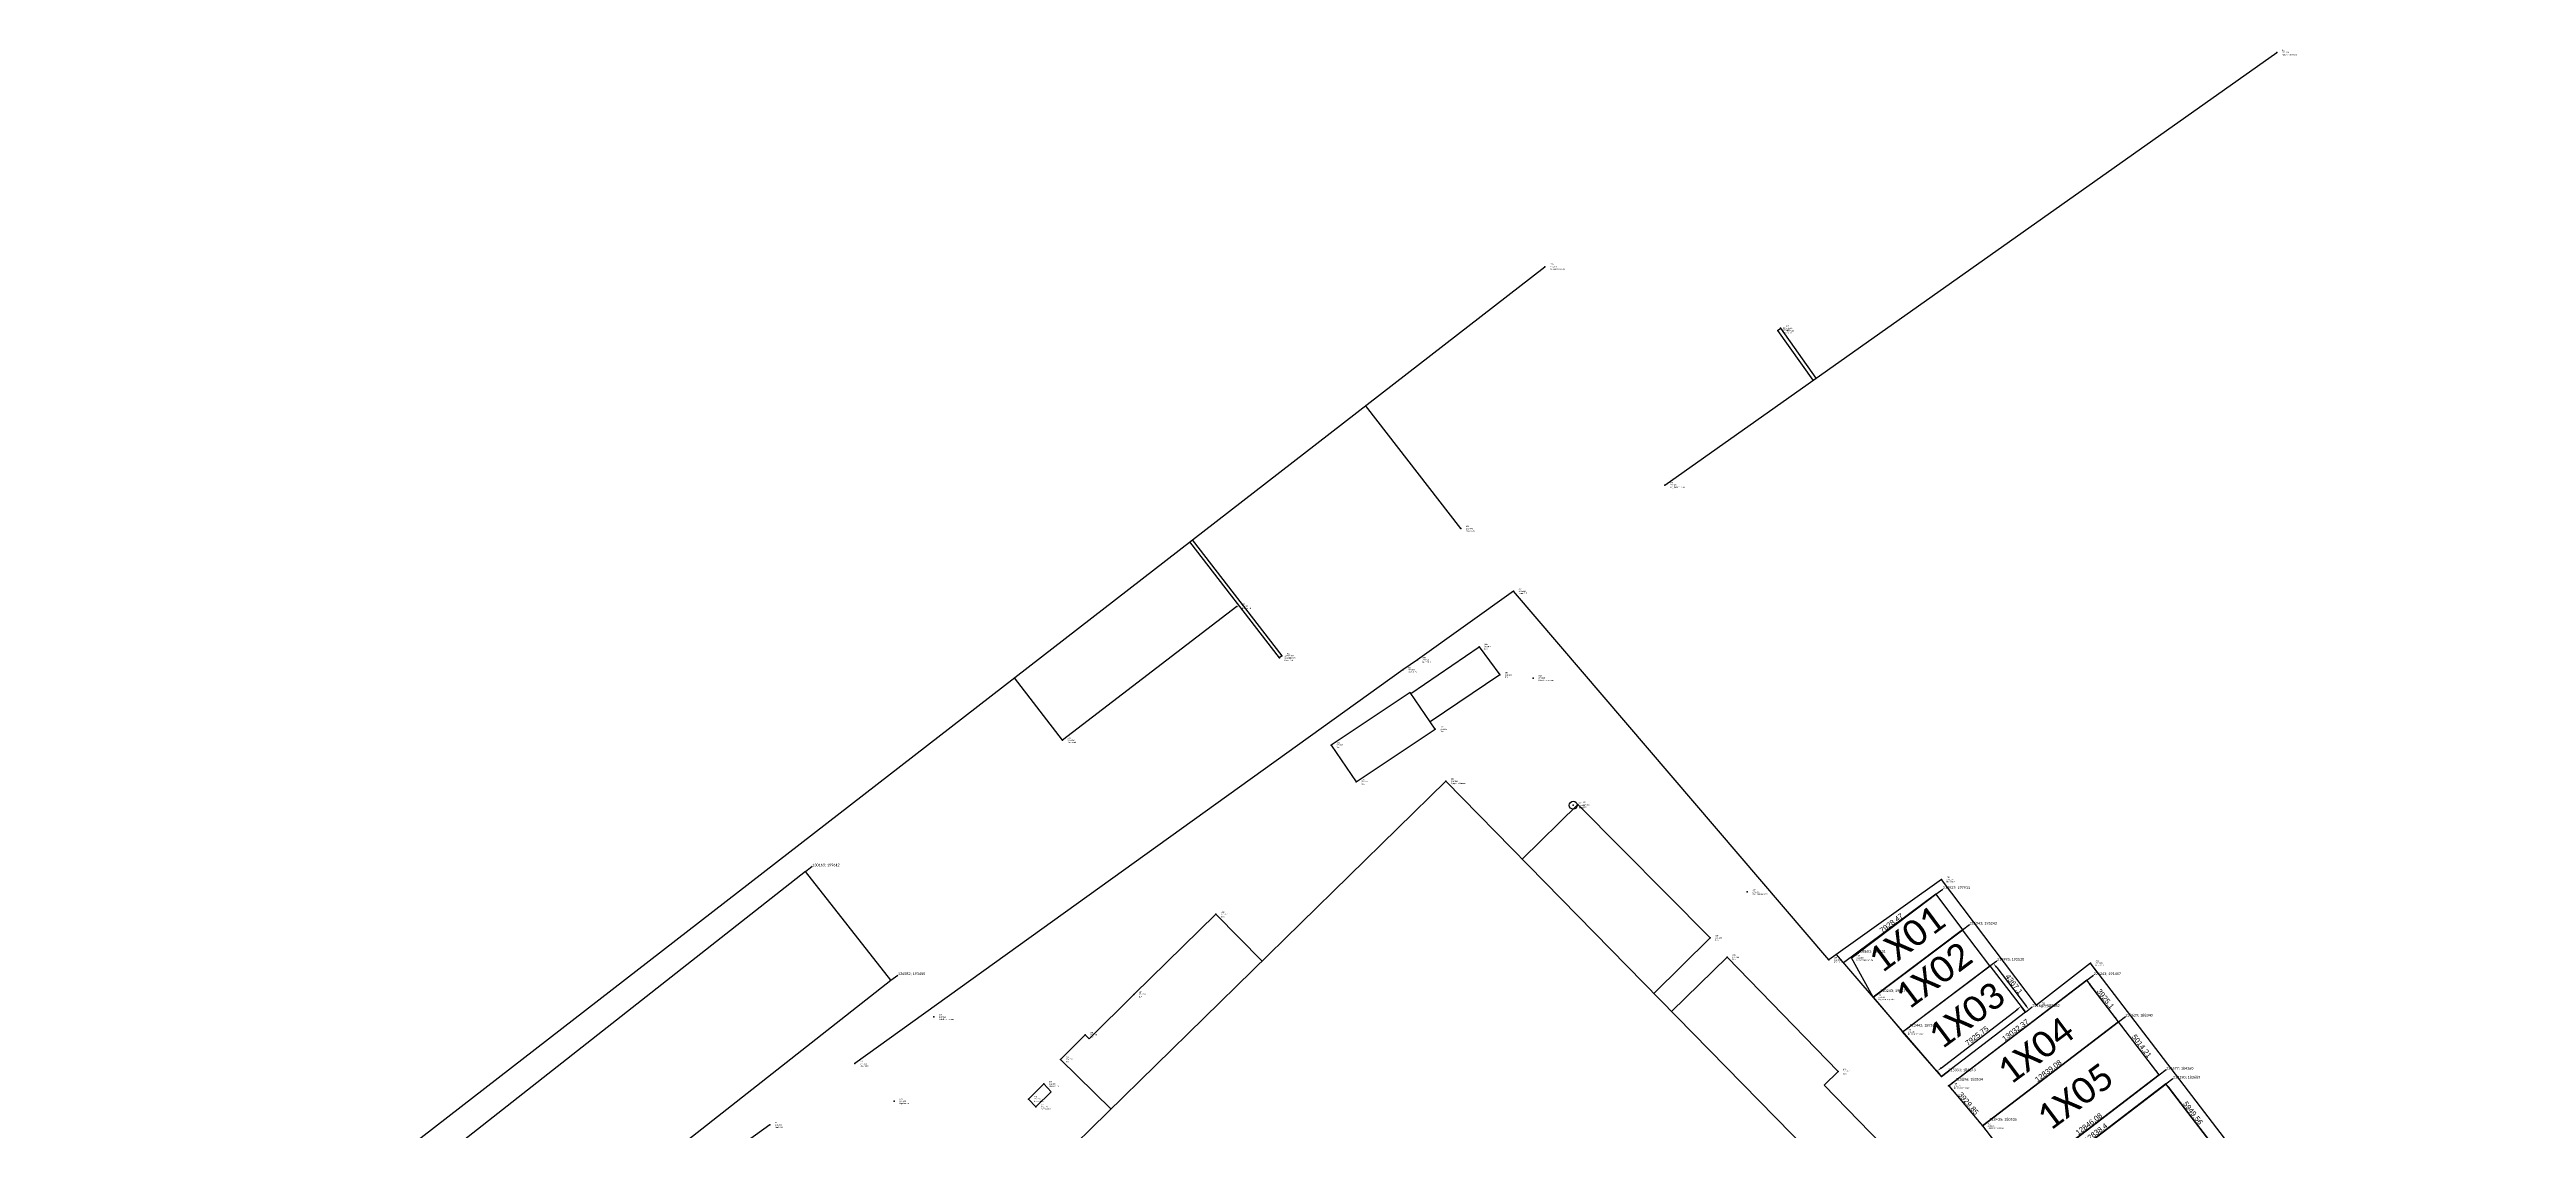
# Model space of a CAD drawing. Header units: millimetres. Extents: x 0 to 390805, y -63322 to 261273.
# Drawn here: x 73487 to 259220, y 180187 to 261273 of the extents above; entities that cross this region are included whole.
import ezdxf
from ezdxf.enums import TextEntityAlignment as Align

# ---------------------------------------------------------------- set-up
doc = ezdxf.new("R2010")
doc.units = ezdxf.units.MM
for name, color, linetype in [('pntdesc', 1, 'Continuous'), ('pntelev', 2, 'Continuous'), ('pntno', 3, 'Continuous'), ('WF Denominazione aree GPS', 7, 'Continuous')]:
    doc.layers.add(name, color=color, linetype=linetype)
doc.layers.add('WF ingombro stive 2', color=1, linetype='Continuous', lineweight=30)
doc.styles.add('PDF Calibri', font='calibri.ttf')
doc.styles.get("Standard").update_dxf_attribs({"font": 'arial.ttf'})
doc.dimstyles.new('ISO-25', dxfattribs={"dimtxt": 400, "dimasz": 400, "dimexe": 1.25, "dimexo": 0.625, "dimtad": 1, "dimtxsty": 'Standard', "dimcen": 2.5, "dimadec": 0, "dimazin": 0, "dimtfac": 1, "dimtmove": 0, "dimatfit": 3, "dimfxl": 1, "dimarcsym": 0})

# ---------------------------------------------------------------- blocks, each defined once
blk = doc.blocks.new('*U431')
blk.add_line((0, 0), (0.52, 0.39))
blk.add_point((0, 0))
at = {"style": 'PDF Calibri'}
blk.add_attdef('COORDINATES', (0.52, 0.39), '', height=0.2, dxfattribs=at)
blk = doc.blocks.new('*U432')
blk.add_line((0, 0), (0.52, 0.39))
blk.add_point((0, 0))
at = {"style": 'PDF Calibri'}
blk.add_attdef('COORDINATES', (0.52, 0.39), '', height=0.2, dxfattribs=at)
blk = doc.blocks.new('*U433')
blk.add_line((0, 0), (0.52, 0.39))
blk.add_point((0, 0))
at = {"style": 'PDF Calibri'}
blk.add_attdef('COORDINATES', (0.52, 0.39), '', height=0.2, dxfattribs=at)
blk = doc.blocks.new('*U434')
blk.add_line((0, 0), (0.52, 0.39))
blk.add_point((0, 0))
at = {"style": 'PDF Calibri'}
blk.add_attdef('COORDINATES', (0.52, 0.39), '', height=0.2, dxfattribs=at)
blk = doc.blocks.new('*U435')
blk.add_line((0, 0), (0.52, 0.39))
blk.add_point((0, 0))
at = {"style": 'PDF Calibri'}
blk.add_attdef('COORDINATES', (0.52, 0.39), '', height=0.2, dxfattribs=at)
blk = doc.blocks.new('*U436')
blk.add_line((0, 0), (0.52, 0.39))
blk.add_point((0, 0))
at = {"style": 'PDF Calibri'}
blk.add_attdef('COORDINATES', (0.52, 0.39), '', height=0.2, dxfattribs=at)
blk = doc.blocks.new('*U437')
blk.add_line((0, 0), (0.52, 0.39))
blk.add_point((0, 0))
at = {"style": 'PDF Calibri'}
blk.add_attdef('COORDINATES', (0.52, 0.39), '', height=0.2, dxfattribs=at)
blk = doc.blocks.new('*U438')
blk.add_line((0, 0), (0.52, 0.39))
blk.add_point((0, 0))
at = {"style": 'PDF Calibri'}
blk.add_attdef('COORDINATES', (0.52, 0.39), '', height=0.2, dxfattribs=at)
blk = doc.blocks.new('*U439')
blk.add_line((0, 0), (0.52, 0.39))
blk.add_point((0, 0))
at = {"style": 'PDF Calibri'}
blk.add_attdef('COORDINATES', (0.52, 0.39), '', height=0.2, dxfattribs=at)
blk = doc.blocks.new('*U440')
blk.add_line((0, 0), (0.52, 0.39))
blk.add_point((0, 0))
at = {"style": 'PDF Calibri'}
blk.add_attdef('COORDINATES', (0.52, 0.39), '', height=0.2, dxfattribs=at)
blk = doc.blocks.new('*U441')
blk.add_line((0, 0), (0.52, 0.39))
blk.add_point((0, 0))
at = {"style": 'PDF Calibri'}
blk.add_attdef('COORDINATES', (0.52, 0.39), '', height=0.2, dxfattribs=at)
blk = doc.blocks.new('*U442')
blk.add_line((0, 0), (0.52, 0.39))
blk.add_point((0, 0))
at = {"style": 'PDF Calibri'}
blk.add_attdef('COORDINATES', (0.52, 0.39), '', height=0.2, dxfattribs=at)
blk = doc.blocks.new('*U460')
blk.add_line((0, 0), (0.52, 0.39))
blk.add_point((0, 0))
at = {"style": 'PDF Calibri'}
blk.add_attdef('COORDINATES', (0.52, 0.39), '', height=0.2, dxfattribs=at)
blk = doc.blocks.new('*U463')
blk.add_line((0, 0), (0.52, 0.39))
blk.add_point((0, 0))
at = {"style": 'PDF Calibri'}
blk.add_attdef('COORDINATES', (0.52, 0.39), '', height=0.2, dxfattribs=at)
blk = doc.blocks.new('rilievo')
for points, elevation in [([(2260.34, 1810.84), (2247.27, 1800.8), (2243.66, 1805.48)], 273.79), ([(2273.38, 1804.3), (2278.52, 1807.81), (2280.06, 1805.7), (2274.85, 1802.17)], 273.94), ([(2248.96, 1778.7), (2247.13, 1776.85), (2250.91, 1773.12)], 274.1)]:
    blk.add_lwpolyline(points, dxfattribs=dict(elevation=elevation))
at = {"elevation": 274.17}
blk.add_lwpolyline([(2245.28, 1773.3), (2244.73, 1773.88), (2245.87, 1775.02), (2246.43, 1774.43)], close=True, dxfattribs=at)
for points in [[(2292.43, 1819.94, 273.48), (2338.33, 1852.39, 273.29)], [(2197.4, 1769.63, 275.47), (2283.45, 1836.32, 273.92)], [(2303.55, 1827.81, 273.43), (2300.91, 1831.54, 273.57), (2301.12, 1831.7, 273.57), (2303.76, 1827.96, 273.43)], [(2277.14, 1816.67, 273.7), (2270, 1825.9, 274.16)], [(2257, 1815.82, 274.39), (2263.72, 1807.13, 273.79), (2263.54, 1806.97, 273.8), (2256.81, 1815.67, 274.4)], [(2171.31, 1732.63, 273.95), (2196.53, 1701.92, 273.07), (2251.66, 1656.9, 272.22), (2267.23, 1655.95, 272.35), (2297.47, 1679.17, 274.64), (2321.98, 1697.99, 274.1), (2364.31, 1731.88, 274.12), (2324.35, 1784.08, 274.2), (2320.3, 1780.92, 274.2), (2313.18, 1790.35, 274.13), (2304.73, 1784.32, 274.33), (2281.09, 1811.97, 273.68), (2273.88, 1806.83, 273.64), (2272.79, 1806.08, 273.67), (2231.71, 1776.54, 274.8)], [(2281.74, 1791.87, 274.13), (2285.92, 1795.97, 274.26), (2295.84, 1785.97, 274.43), (2291.6, 1781.81, 274.13)], [(2306.43, 1784.47, 274.09), (2312.75, 1789.25, 274.13)], [(2252.61, 1781.73, 274.03), (2258.78, 1787.74, 274.14), (2262.23, 1784.22, 274.13)], [(2308.07, 1781.52, 274.07), (2314.77, 1786.58, 274.15)], [(2311.39, 1761.63, 274.13), (2314.47, 1764.64, 274.11), (2311.32, 1767.79, 274.17), (2304.38, 1774.93, 274.24), (2305.43, 1775.96, 274.07), (2297.1, 1784.52, 274.16), (2292.94, 1780.45, 274.13)], [(2310.27, 1778.92, 274.05), (2316.82, 1783.87, 274.16)], [(2252.61, 1781.73, 274.03), (2249.27, 1778.39, 274.1)], [(2313.72, 1774.87, 274.07), (2324.07, 1782.79, 274.19)], [(2316.26, 1771.87, 274.1), (2326.46, 1779.68, 274.19)], [(2248.96, 1778.7, 274.1), (2249.27, 1778.39, 274.1)], [(2329.5, 1775.7, 274.18), (2318.34, 1767.15, 274.01), (2318.79, 1766.43, 274.04), (2330.02, 1775.03, 274.18)], [(2225.33, 1771.94, 274.85), (2178.18, 1737.97, 274)]]:
    blk.add_polyline3d(points)
for points in [[(2267.42, 1800.43, 273.99), (2269.3, 1797.68, 274.06), (2275.22, 1801.62, 274.33), (2273.34, 1804.37, 273.96)], [(2340.29, 1732.14, 274.12), (2311.2, 1703.71, 274.02), (2247.02, 1769.31, 274.12), (2276.01, 1797.72, 274.14)]]:
    blk.add_polyline3d(points, close=True)
at = {"color": 1}
blk.add_circle((2285.57, 1795.92, 274.22), 0.3, dxfattribs=at)
for p in [(2338.33, 1852.39, 273.29), (2283.45, 1836.32, 273.92), (2300.91, 1831.54, 273.57), (2301.12, 1831.7, 273.57), (2292.43, 1819.94, 273.48), (2277.14, 1816.67, 273.7), (2281.09, 1811.97, 273.68), (2260.34, 1810.84, 273.79), (2278.52, 1807.81, 273.94), (2263.54, 1806.97, 273.8), (2263.72, 1807.13, 273.79), (2272.79, 1806.08, 273.67), (2273.88, 1806.83, 273.64), (2280.06, 1805.7, 274.14), (2282.56, 1805.46, 274.04), (2275.22, 1801.62, 274.33), (2247.27, 1800.8, 273.85), (2267.42, 1800.43, 273.99), (2269.3, 1797.68, 274.06), (2276.01, 1797.72, 274.14), (2285.57, 1795.92, 274.22), (2285.92, 1795.97, 274.26), (2298.62, 1789.42, 274.15), (2313.18, 1790.35, 274.13), (2258.78, 1787.74, 274.14), (2295.84, 1785.97, 274.43), (2297.1, 1784.52, 274.16), (2304.73, 1784.32, 274.33), (2306.43, 1784.47, 274.09), (2324.35, 1784.08, 274.2), (2252.61, 1781.73, 274.03), (2308.07, 1781.52, 274.07), (2237.63, 1780.04, 274.55), (2320.3, 1780.92, 274.2), (2248.96, 1778.7, 274.1), (2310.27, 1778.92, 274.05), (2231.71, 1776.54, 274.8), (2247.13, 1776.85, 274.08), (2305.43, 1775.96, 274.07), (2244.73, 1773.88, 274.21), (2245.87, 1775.02, 274.21), (2313.72, 1774.87, 274.07), (2225.33, 1771.94, 274.85), (2234.64, 1773.72, 274.63), (2245.28, 1773.3, 274.17), (2316.26, 1771.87, 274.1)]:
    blk.add_point(p)
at = {"layer": 'pntdesc'}
for s, p in [('Spigolo fabbricato', (2338.72, 1852.22, 273.29)), ('Spigolo fabbricato', (2283.84, 1836.15, 273.92)), ('Muro CLS', (2301.3, 1831.37, 273.57)), ('Muro CLS', (2301.51, 1831.53, 273.57)), ('Spigolo fabbricato', (2292.81, 1819.78, 273.48)), ('Muro CLS', (2277.53, 1816.5, 273.7)), ('Muro CLS', (2281.48, 1811.81, 273.68)), ('Box carrelli', (2260.72, 1810.68, 273.79)), ('Box', (2278.9, 1807.65, 273.94)), ('Muro CLS', (2263.93, 1806.8, 273.8)), ('Muro CLS', (2264.11, 1806.96, 273.79)), ('Muro CLS', (2273.18, 1805.91, 273.67)), ('Muro CLS', (2274.27, 1806.66, 273.64)), ('Box', (2280.45, 1805.53, 274.14)), ('Palo illuminazione', (2282.95, 1805.29, 274.04)), ('Box carrelli', (2247.66, 1800.63, 273.85)), ('Box', (2267.81, 1800.26, 273.99)), ('Box', (2275.61, 1801.46, 274.33)), ('Box', (2269.69, 1797.52, 274.06)), ('Spigolo fabbricato', (2276.4, 1797.56, 274.14)), ('Idrante', (2285.96, 1795.75, 274.22)), ('Box', (2286.31, 1795.8, 274.26)), ('Palo illuminazione', (2299.01, 1789.26, 274.15)), ('Muro CLS', (2313.56, 1790.18, 274.13)), ('Box', (2259.17, 1787.57, 274.14)), ('Box', (2296.22, 1785.8, 274.43)), ('Box', (2297.49, 1784.36, 274.16)), ('Muro CLS', (2305.12, 1784.15, 274.33)), ('Baraccatura acciaio', (2306.82, 1784.3, 274.09)), ('Muro CLS', (2324.74, 1783.91, 274.2)), ('Box', (2253, 1781.57, 274.03)), ('Baraccatura acciaio', (2308.46, 1781.35, 274.07)), ('Palo illuminazione', (2238.01, 1779.87, 274.55)), ('Muro CLS', (2320.69, 1780.75, 274.2)), ('Box', (2249.35, 1778.54, 274.1)), ('Baraccatura acciaio', (2310.66, 1778.75, 274.05)), ('Muro CLS', (2232.1, 1776.37, 274.8)), ('Box', (2247.52, 1776.68, 274.08)), ('Box', (2305.81, 1775.79, 274.07)), ('Blocco CLS', (2245.12, 1773.72, 274.21)), ('Blocco CLS', (2246.26, 1774.85, 274.21)), ('Baraccatura acciaio', (2314.11, 1774.7, 274.07)), ('Riga bianca', (2235.03, 1773.56, 274.63)), ('Blocco CLS', (2245.67, 1773.13, 274.17)), ('Muro CLS', (2225.72, 1771.77, 274.85)), ('Baraccatura acciaio', (2316.65, 1771.71, 274.1))]:
    blk.add_text(s, height=0.1, dxfattribs=at).set_placement(p, align=Align.MIDDLE_LEFT)
at = {"layer": 'pntelev'}
for s, p in [('273.294', (2338.72, 1852.39, 273.29)), ('273.919', (2283.84, 1836.32, 273.92)), ('273.567', (2301.3, 1831.54, 273.57)), ('273.569', (2301.51, 1831.7, 273.57)), ('273.479', (2292.81, 1819.94, 273.48)), ('273.696', (2277.53, 1816.67, 273.7)), ('273.684', (2281.48, 1811.97, 273.68)), ('273.793', (2260.72, 1810.84, 273.79)), ('273.942', (2278.9, 1807.81, 273.94)), ('273.798', (2263.93, 1806.97, 273.8)), ('273.793', (2264.11, 1807.13, 273.79)), ('273.667', (2273.18, 1806.08, 273.67)), ('273.641', (2274.27, 1806.83, 273.64)), ('274.143', (2280.45, 1805.7, 274.14)), ('274.035', (2282.95, 1805.46, 274.04)), ('274.335', (2275.61, 1801.62, 274.33)), ('273.850', (2247.66, 1800.8, 273.85)), ('273.987', (2267.81, 1800.43, 273.99)), ('274.056', (2269.69, 1797.68, 274.06)), ('274.136', (2276.4, 1797.72, 274.14)), ('274.224', (2285.96, 1795.92, 274.22)), ('274.257', (2286.31, 1795.97, 274.26)), ('274.154', (2299.01, 1789.42, 274.15)), ('274.134', (2313.56, 1790.35, 274.13)), ('274.144', (2259.17, 1787.74, 274.14)), ('274.433', (2296.22, 1785.97, 274.43)), ('274.156', (2297.49, 1784.52, 274.16)), ('274.327', (2305.12, 1784.32, 274.33)), ('274.089', (2306.82, 1784.47, 274.09)), ('274.199', (2324.74, 1784.08, 274.2)), ('274.032', (2253, 1781.73, 274.03)), ('274.066', (2308.46, 1781.52, 274.07)), ('274.552', (2238.01, 1780.04, 274.55)), ('274.203', (2320.69, 1780.92, 274.2)), ('274.100', (2249.35, 1778.7, 274.1)), ('274.049', (2310.66, 1778.92, 274.05)), ('274.800', (2232.1, 1776.54, 274.8)), ('274.078', (2247.52, 1776.85, 274.08)), ('274.074', (2305.81, 1775.96, 274.07)), ('274.629', (2235.03, 1773.72, 274.63)), ('274.209', (2245.12, 1773.88, 274.21)), ('274.206', (2246.26, 1775.02, 274.21)), ('274.070', (2314.11, 1774.87, 274.07)), ('274.855', (2225.72, 1771.94, 274.85)), ('274.172', (2245.67, 1773.3, 274.17)), ('274.103', (2316.65, 1771.87, 274.1))]:
    blk.add_text(s, height=0.1, dxfattribs=at).set_placement(p, align=Align.MIDDLE_LEFT)
at = {"layer": 'pntno'}
for s, p in [('439', (2338.72, 1852.56, 273.29)), ('435', (2283.84, 1836.49, 273.92)), ('436', (2301.3, 1831.71, 273.57)), ('437', (2301.51, 1831.86, 273.57)), ('438', (2292.81, 1820.11, 273.48)), ('434', (2277.53, 1816.84, 273.7)), ('431', (2260.72, 1811.01, 273.79)), ('391', (2281.48, 1812.14, 273.68)), ('433', (2264.11, 1807.3, 273.79)), ('388', (2278.9, 1807.98, 273.94)), ('432', (2263.93, 1807.13, 273.8)), ('389', (2273.18, 1806.25, 273.67)), ('390', (2274.27, 1807, 273.64)), ('387', (2280.45, 1805.86, 274.14)), ('394', (2282.95, 1805.63, 274.04)), ('386', (2275.61, 1801.79, 274.33)), ('430', (2247.66, 1800.97, 273.85)), ('384', (2267.81, 1800.59, 273.99)), ('392', (2276.4, 1797.89, 274.14)), ('385', (2269.69, 1797.85, 274.06)), ('395', (2285.96, 1796.08, 274.22)), ('393', (2286.31, 1796.14, 274.26)), ('400', (2313.56, 1790.51, 274.13)), ('396', (2299.01, 1789.59, 274.15)), ('383', (2259.17, 1787.9, 274.14)), ('397', (2296.22, 1786.13, 274.43)), ('398', (2297.49, 1784.69, 274.16)), ('399', (2305.12, 1784.48, 274.33)), ('413', (2306.82, 1784.63, 274.09)), ('402', (2324.74, 1784.24, 274.2)), ('382', (2253, 1781.9, 274.03)), ('414', (2308.46, 1781.68, 274.07)), ('374', (2238.01, 1780.21, 274.55)), ('401', (2320.69, 1781.09, 274.2)), ('381', (2249.35, 1778.87, 274.1)), ('415', (2310.66, 1779.08, 274.05)), ('372', (2232.1, 1776.71, 274.8)), ('380', (2247.52, 1777.01, 274.08)), ('403', (2305.81, 1776.12, 274.07)), ('373', (2235.03, 1773.89, 274.63)), ('378', (2245.12, 1774.05, 274.21)), ('379', (2246.26, 1775.18, 274.21)), ('416', (2314.11, 1775.04, 274.07)), ('371', (2225.72, 1772.1, 274.85)), ('377', (2245.67, 1773.46, 274.17)), ('417', (2316.65, 1772.04, 274.1))]:
    blk.add_text(s, height=0.1, dxfattribs=at).set_placement(p, align=Align.MIDDLE_LEFT)
blk = doc.blocks.new('*U590')
blk.add_line((0, 0), (0.52, 0.39))
blk.add_point((0, 0))
at = {"style": 'PDF Calibri'}
blk.add_attdef('COORDINATES', (0.52, 0.39), '', height=0.2, dxfattribs=at)
blk = doc.blocks.new('*U591')
blk.add_line((0, 0), (0.52, 0.39))
blk.add_point((0, 0))
at = {"style": 'PDF Calibri'}
blk.add_attdef('COORDINATES', (0.52, 0.39), '', height=0.2, dxfattribs=at)
blk = doc.blocks.new('*D604')
at = {"color": 0, "lineweight": -2, "transparency": 16777216}
for p, q in [((208920, 193372), (214608, 197670)), ((214926, 197911), (214926, 197912)), ((208601, 193131), (208600, 193132))]:
    blk.add_line(p, q, dxfattribs=at)
at = {"color": 0, "transparency": 16777216}
for points in [[(214567, 197723), (214648, 197617), (214927, 197911)], [(208880, 193425), (208960, 193319), (208601, 193131)]]:
    blk.add_solid(points, dxfattribs=at)
at = {"layer": 'Defpoints', "color": 0, "transparency": 16777216}
for p in [(214927, 197911, 2141), (214927, 197911), (208601, 193131, 2097)]:
    blk.add_point(p, dxfattribs=at)
at = {"color": 0, "transparency": 16777216, "insert": (211619, 195713), "char_height": 400, "attachment_point": 5, "rotation": 37.07621}
blk.add_mtext('7928,47', dxfattribs=at)
blk = doc.blocks.new('*D606')
at = {"color": 0, "lineweight": -2, "transparency": 16777216}
for p, q in [((221646, 189063), (221318, 189489)), ((215357, 184896), (221002, 189244)), ((215367, 184226), (215039, 184653))]:
    blk.add_line(p, q, dxfattribs=at)
at = {"color": 0, "transparency": 16777216}
for points in [[(220961, 189297), (221043, 189191), (221319, 189488)], [(215316, 184948), (215398, 184843), (215040, 184652)]]:
    blk.add_solid(points, dxfattribs=at)
at = {"layer": 'Defpoints', "color": 0, "transparency": 16777216}
for p in [(221319, 189488), (221647, 189062, 2078), (215368, 184226, 2078)]:
    blk.add_point(p, dxfattribs=at)
at = {"color": 0, "transparency": 16777216, "insert": (218032, 187261), "char_height": 400, "attachment_point": 5, "rotation": 37.60454}
blk.add_mtext('7925,75', dxfattribs=at)
blk = doc.blocks.new('*D607')
at = {"color": 0, "lineweight": -2, "transparency": 16777216}
for p, q in [((218993, 192531), (219253, 192729)), ((219495, 192411), (221663, 189579)), ((221648, 189063), (221907, 189262))]:
    blk.add_line(p, q, dxfattribs=at)
at = {"color": 0, "transparency": 16777216}
for points in [[(219548, 192451), (219442, 192370), (219252, 192729)], [(221716, 189619), (221610, 189538), (221906, 189261)]]:
    blk.add_solid(points, dxfattribs=at)
at = {"layer": 'Defpoints', "color": 0, "transparency": 16777216}
for p in [(218993, 192530, 2075), (221647, 189063, 2078), (221906, 189261)]:
    blk.add_point(p, dxfattribs=at)
at = {"color": 0, "transparency": 16777216, "insert": (220770, 191141), "char_height": 400, "attachment_point": 5, "rotation": 307.43879}
blk.add_mtext('4367,1', dxfattribs=at)
blk = doc.blocks.new('*D609')
at = {"color": 0, "lineweight": -2, "transparency": 16777216}
for p, q in [((226244, 191456), (226244, 191456)), ((216213, 183777), (225926, 191213)), ((215896, 183533), (215896, 183533))]:
    blk.add_line(p, q, dxfattribs=at)
at = {"color": 0, "transparency": 16777216}
for points in [[(225885, 191266), (225966, 191160), (226243, 191456)], [(216173, 183830), (216254, 183724), (215896, 183534)]]:
    blk.add_solid(points, dxfattribs=at)
at = {"layer": 'Defpoints', "color": 0, "transparency": 16777216}
for p in [(226243, 191456, 2197), (226243, 191456), (215896, 183534, 2078)]:
    blk.add_point(p, dxfattribs=at)
at = {"color": 0, "transparency": 16777216, "insert": (220923, 187687), "char_height": 400, "attachment_point": 5, "rotation": 37.43879}
blk.add_mtext('13032,37', dxfattribs=at)
blk = doc.blocks.new('*D610')
at = {"color": 0, "lineweight": -2, "transparency": 16777216}
for p, q in [((215896, 183534), (215897, 183535)), ((216154, 183229), (218177, 180840)), ((218436, 180535), (218436, 180536))]:
    blk.add_line(p, q, dxfattribs=at)
at = {"color": 0, "transparency": 16777216}
for points in [[(216205, 183272), (216103, 183186), (215896, 183534)], [(218228, 180883), (218126, 180797), (218435, 180535)]]:
    blk.add_solid(points, dxfattribs=at)
at = {"layer": 'Defpoints', "color": 0, "transparency": 16777216}
for p in [(215896, 183534, 2078), (218435, 180535, 2078), (218435, 180535)]:
    blk.add_point(p, dxfattribs=at)
at = {"color": 0, "transparency": 16777216, "insert": (217349, 182190), "char_height": 400, "attachment_point": 5, "rotation": 310.25862}
blk.add_mtext('3929,85', dxfattribs=at)
blk = doc.blocks.new('*D611')
at = {"color": 0, "lineweight": -2, "transparency": 16777216}
for p, q in [((218753, 180778), (228312, 188097)), ((228629, 188341), (228629, 188341)), ((218435, 180535), (218435, 180536))]:
    blk.add_line(p, q, dxfattribs=at)
at = {"color": 0, "transparency": 16777216}
for points in [[(228271, 188150), (228353, 188044), (228630, 188340)], [(218712, 180831), (218793, 180725), (218435, 180535)]]:
    blk.add_solid(points, dxfattribs=at)
at = {"layer": 'Defpoints', "color": 0, "transparency": 16777216}
for p in [(228630, 188340, 2195), (228630, 188340), (218435, 180535, 2112)]:
    blk.add_point(p, dxfattribs=at)
at = {"color": 0, "transparency": 16777216, "insert": (223386, 184629), "char_height": 400, "attachment_point": 5, "rotation": 37.43896}
blk.add_mtext('12839,08', dxfattribs=at)
blk = doc.blocks.new('*D612')
at = {"color": 0, "lineweight": -2, "transparency": 16777216}
for p, q in [((226244, 191457), (226244, 191457)), ((228386, 188658), (226487, 191139)), ((228630, 188340), (228631, 188341))]:
    blk.add_line(p, q, dxfattribs=at)
at = {"color": 0, "transparency": 16777216}
for points in [[(226540, 191179), (226434, 191098), (226243, 191457)], [(228439, 188698), (228333, 188617), (228630, 188340)]]:
    blk.add_solid(points, dxfattribs=at)
at = {"layer": 'Defpoints', "color": 0, "transparency": 16777216}
for p in [(226243, 191457, 2078), (226243, 191457), (228630, 188340, 2078)]:
    blk.add_point(p, dxfattribs=at)
at = {"color": 0, "transparency": 16777216, "insert": (227628, 190045), "char_height": 400, "attachment_point": 5, "rotation": 307.43896}
blk.add_mtext('3925,1', dxfattribs=at)
blk = doc.blocks.new('*D613')
at = {"color": 0, "lineweight": -2, "transparency": 16777216}
for p, q in [((218435, 180535), (218434, 180534)), ((218678, 180217), (221235, 176867)), ((221477, 176549), (221477, 176549))]:
    blk.add_line(p, q, dxfattribs=at)
at = {"color": 0, "transparency": 16777216}
for points in [[(218731, 180257), (218625, 180177), (218435, 180535)], [(221288, 176908), (221182, 176827), (221478, 176549)]]:
    blk.add_solid(points, dxfattribs=at)
at = {"layer": 'Defpoints', "color": 0, "transparency": 16777216}
for p in [(218435, 180535, 2078), (221478, 176549, 2078), (221478, 176549)]:
    blk.add_point(p, dxfattribs=at)
at = {"color": 0, "transparency": 16777216, "insert": (220148, 178688), "char_height": 400, "attachment_point": 5, "rotation": 307.35935}
blk.add_mtext('5014,13', dxfattribs=at)
blk = doc.blocks.new('*D614')
at = {"color": 0, "lineweight": -2, "transparency": 16777216}
for p, q in [((228629, 188340), (228630, 188340)), ((231435, 184676), (228872, 188022)), ((231678, 184359), (231679, 184360))]:
    blk.add_line(p, q, dxfattribs=at)
at = {"color": 0, "transparency": 16777216}
for points in [[(228925, 188063), (228819, 187981), (228629, 188340)], [(231488, 184717), (231382, 184636), (231678, 184359)]]:
    blk.add_solid(points, dxfattribs=at)
at = {"layer": 'Defpoints', "color": 0, "transparency": 16777216}
for p in [(228629, 188340, 2078), (228629, 188340), (231678, 184359, 2078)]:
    blk.add_point(p, dxfattribs=at)
at = {"color": 0, "transparency": 16777216, "insert": (230345, 186496), "char_height": 400, "attachment_point": 5, "rotation": 307.44763}
blk.add_mtext('5014,21', dxfattribs=at)
blk = doc.blocks.new('*D615')
at = {"color": 0, "lineweight": -2, "transparency": 16777216}
for p, q in [((221796, 176793), (231360, 184116)), ((231677, 184359), (231677, 184360)), ((221478, 176550), (221477, 176550))]:
    blk.add_line(p, q, dxfattribs=at)
at = {"color": 0, "transparency": 16777216}
for points in [[(231320, 184169), (231401, 184063), (231678, 184359)], [(221755, 176846), (221836, 176740), (221478, 176549)]]:
    blk.add_solid(points, dxfattribs=at)
at = {"layer": 'Defpoints', "color": 0, "transparency": 16777216}
for p in [(231678, 184359, 2184), (231678, 184359), (221478, 176549, 2029)]:
    blk.add_point(p, dxfattribs=at)
at = {"color": 0, "transparency": 16777216, "insert": (226431, 180645), "char_height": 400, "attachment_point": 5, "rotation": 37.4386}
blk.add_mtext('12846,08', dxfattribs=at)
blk = doc.blocks.new('*D616')
at = {"color": 0, "lineweight": -2, "transparency": 16777216}
for p, q in [((222314, 176127), (231872, 183447)), ((232189, 183690), (232188, 183691)), ((221996, 175884), (221996, 175885))]:
    blk.add_line(p, q, dxfattribs=at)
at = {"color": 0, "transparency": 16777216}
for points in [[(231831, 183500), (231912, 183394), (232189, 183690)], [(222274, 176180), (222355, 176074), (221997, 175884)]]:
    blk.add_solid(points, dxfattribs=at)
at = {"layer": 'Defpoints', "color": 0, "transparency": 16777216}
for p in [(232189, 183690, 2057), (232189, 183690), (221997, 175884, 2057)]:
    blk.add_point(p, dxfattribs=at)
at = {"color": 0, "transparency": 16777216, "insert": (226946, 179978), "char_height": 400, "attachment_point": 5, "rotation": 37.44622}
blk.add_mtext('12838,4', dxfattribs=at)
blk = doc.blocks.new('*D617')
at = {"color": 0, "lineweight": -2, "transparency": 16777216}
for p, q in [((232189, 183691), (232189, 183692)), ((232432, 183373), (235563, 179285)), ((235806, 178968), (235807, 178968))]:
    blk.add_line(p, q, dxfattribs=at)
at = {"color": 0, "transparency": 16777216}
for points in [[(232485, 183414), (232379, 183333), (232188, 183691)], [(235616, 179325), (235510, 179244), (235806, 178967)]]:
    blk.add_solid(points, dxfattribs=at)
at = {"layer": 'Defpoints', "color": 0, "transparency": 16777216}
for p in [(232188, 183691), (235806, 178967, 2057), (235806, 178967)]:
    blk.add_point(p, dxfattribs=at)
at = {"color": 0, "transparency": 16777216, "insert": (234189, 181476), "char_height": 400, "attachment_point": 5, "rotation": 307.44622}
blk.add_mtext('5949,56', dxfattribs=at)

msp = doc.modelspace()

# ---------------------------------------------------------------- linework, layer by layer
for p, q in [((214925.614, 197909.812), (208019.69, 192760.353, -901.626)), ((215367.722, 184225.956, 2078.453), (207476.965, 193390.703, -1121.734)), ((227039.626, 192061.364, 2206.287), (226521.286, 192738.36, 2207.252)), ((212441.731, 187580.143, 2057.157), (212441.731, 187580.143, 2057.157))]:
    msp.add_line(p, q)
at = {"layer": 'WF ingombro stive 2', "elevation": 2144.248}
msp.add_lwpolyline([(75832.767, 156860.069), (82242.973, 148713.879), (136582.277, 191454.629), (130163.013, 199612.33)], close=True, dxfattribs=at)
at = {"layer": 'WF ingombro stive 2'}
for points, elevation in [([(214926.646, 197910.912), (216943.407, 195241.973), (210243.391, 190178.567), (208601.195, 193130.818), (214926.799, 197910.708)], 2141.004), ([(210243.391, 190178.567), (212441.728, 187580.14), (218992.132, 192530.734), (216943.407, 195241.973), (210243.391, 190178.567)], 2074.641), ([(215352.618, 184243.27), (212441.728, 187580.14), (218992.132, 192530.734), (221646.832, 189062.315), (215352.618, 184243.27)], 2078.453), ([(215895.704, 183533.939), (218435.328, 180534.929), (228629.577, 188340.009), (226243.45, 191456.541), (215895.704, 183533.939)], 2078.453), ([(218435.328, 180534.929), (221477.963, 176549.47), (231677.822, 184358.744), (228629.003, 188339.57), (218435.328, 180534.929)], 2078.453), ([(221996.567, 175883.891), (225606.064, 171158.041), (235805.923, 178967.314), (232190.242, 183688.532), (221996.567, 175883.891)], 2057.213)]:
    msp.add_lwpolyline(points, dxfattribs=dict(at, elevation=elevation))

# ---------------------------------------------------------------- block references
at = {"xscale": 1000, "yscale": 1000, "zscale": 1000}
msp.add_blockref('rilievo', (-2097826.202, -1591337.305, -271991.425), dxfattribs=at)
for name, p, values in [('*U590', (130163.013, 199612.33, 2144.248), {'COORDINATES': '130163; 199612'}), ('*U432', (214926.799, 197910.708, 2141.004), {'COORDINATES': '214927; 197911'}), ('*U434', (216943.407, 195241.973, 2074.641), {'COORDINATES': '216943; 195242'}), ('*U431', (208601.195, 193130.818, 2097.082), {'COORDINATES': '208601; 193131'}), ('*U591', (136582.277, 191454.629, 2144.248), {'COORDINATES': '136582; 191455'}), ('*U436', (218992.534, 192530.202, 2074.641), {'COORDINATES': '218993; 192530'}), ('*U439', (226243.473, 191456.511, 2078.453), {'COORDINATES': '226243; 191457'}), ('*U433', (210243.391, 190178.567, 2074.641), {'COORDINATES': '210243; 190179'}), ('*U438', (221646.832, 189062.315, 2078.453), {'COORDINATES': '221647; 189062'}), ('*U435', (212441.728, 187580.14, 2057.157), {'COORDINATES': '212442; 187580'}), ('*U442', (228629.003, 188339.57, 2078.453), {'COORDINATES': '228629; 188340'}), ('*U437', (215352.618, 184243.27, 2078.453), {'COORDINATES': '215353; 184243'}), ('*U441', (215895.704, 183533.939, 2078.453), {'COORDINATES': '215896; 183534'}), ('*U460', (231676.59, 184360.353, 2078.453), {'COORDINATES': '231677; 184360'}), ('*U463', (232190.242, 183688.532, 2057.213), {'COORDINATES': '232190; 183689'}), ('*U440', (218435.328, 180534.929, 2078.453), {'COORDINATES': '218435; 180535'})]:
    msp.add_blockref(name, p, dxfattribs=at).add_auto_attribs(values)

# ---------------------------------------------------------------- texts
at = {"layer": 'WF Denominazione aree GPS', "style": 'PDF Calibri'}
for s, p in [('1X01', (210815.46, 191897.065)), ('1X02', (212845.161, 189170.288)), ('1X03', (215314.931, 186182.109)), ('1X04', (220492.419, 183542.404)), ('1X05', (223454.452, 180076.423))]:
    msp.add_text(s, height=1964.9424, rotation=36.70360621, dxfattribs=at).set_placement(p)

# ---------------------------------------------------------------- dimensions: what is measured, and where the dimension line sits
for p1, p2, distance, picture, middle in [((208601.195, 193130.818, 2097.082), (214926.799, 197910.708, 2141.004), 0.248, '*D604', (211618.551, 195713.244)), ((215895.704, 183533.939, 2078.453), (226243.45, 191456.493, 2197.182), 0, '*D609', (220923.066, 187686.576)), ((218992.534, 192530.202, 2074.641), (221647.351, 189062.712, 2078.453), 326.205, '*D607', (220770.311, 191141.273)), ((228629.577, 188340.009, 2078.453), (226243.45, 191456.541, 2078.453), 0, '*D612', (227627.873, 190044.787)), ((215367.722, 184225.956, 2078.453), (221646.832, 189062.315, 2078.453), 537.178, '*D606', (218032.423, 187260.646)), ((218435.328, 180534.929, 2111.94), (228629.577, 188340.009, 2195.352), 0, '*D611', (223385.941, 184628.829)), ((231677.822, 184358.744, 2078.453), (228629.003, 188339.57, 2078.453), 0, '*D614', (230344.75, 186495.698)), ((221477.963, 176549.47, 2029.309), (231677.822, 184358.744, 2184.122), 0, '*D615', (226431.382, 180645.468)), ((215895.704, 183533.939, 2078.453), (218435.328, 180534.929, 2078.453), 0, '*D610', (217349.437, 182190.182)), ((221996.533, 175883.865, 2057.213), (232189.253, 183689.823, 2057.213), 0, '*D616', (226946.356, 179978.185)), ((232188.492, 183690.816), (235805.923, 178967.315, 2057.213), 0, '*D617', (234188.549, 181475.601)), ((218435.328, 180534.929, 2078.453), (221477.963, 176549.47, 2078.453), 0, '*D613', (220148.209, 178688.445))]:
    dim = msp.add_aligned_dim(p1=p1, p2=p2, distance=distance, dimstyle='ISO-25')
    dim.commit()
    dim.dimension.update_dxf_attribs({"geometry": picture, "text_midpoint": middle})

doc.saveas('drawing.dxf')
